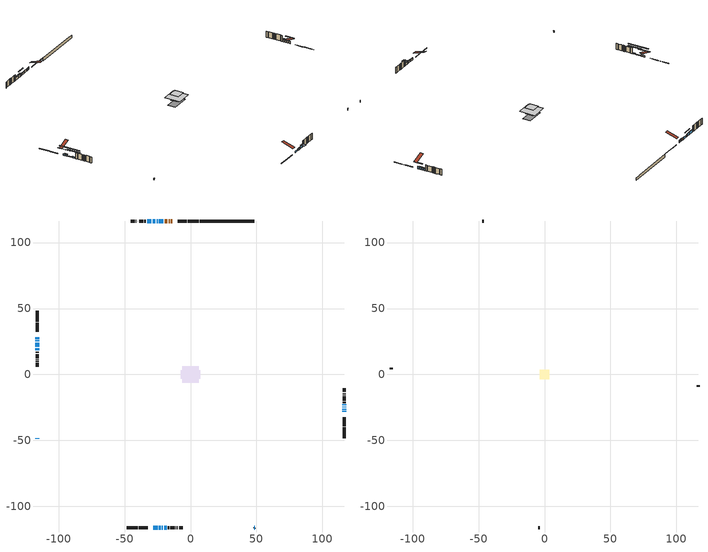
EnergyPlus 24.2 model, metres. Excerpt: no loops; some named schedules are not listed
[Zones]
conditioned space
 floor outside (Floor1 construction): -2.98,-2.98 -2.98,2.98 2.98,2.98 2.98,-2.98 z0.31
 floor outside (Floor2 construction): -0.67,-0.67 -0.67,0.67 0.67,0.67 0.67,-0.67 z0.31
 floor outside (Floor3 construction): -0.37,-0.37 -0.37,0.37 0.37,0.37 0.37,-0.37 z0.31
 floor adiabatic (AdiabaticFloorConstruction): -6.36,-6.36 -6.36,6.36 6.36,6.36 6.36,-6.36 z2.75
 floor foundation (Slab1 construction): -7.24,-3.04 -7.24,3.04 7.24,3.04 7.24,-3.04 z-2.13
 wall outside (RimJoist1 construction): 6.15,116.3 -2.02,116.3 / -48.17,-116.3 -40,-116.3 / -116.3,48.17 -116.3,40 / 116.3,-48.17 116.3,-40 z0.31:0.61
 wall outside (RimJoist2 construction): -2.95,116.3 -9.56,116.3 / -39.07,-116.3 -32.47,-116.3 / -116.3,39.07 -116.3,32.47 / 116.3,-39.07 116.3,-32.47 z0.31:0.61
 wall outside (AdiabaticWallConstruction 1): -13.85,116.3 -14.78,116.3 / -15.71,116.3 -16.63,116.3 / -17.56,116.3 -19.7,116.3 z0.31:2.34
 wall outside (AdiabaticWallConstruction): -116.3,28.17 -116.3,26.69 z0.31:1.58; 116.3,-28.17 116.3,-27.48 / 116.3,-26.55 116.3,-25.87 z0.31:2.22; -116.3,25.77 -116.3,25.08 z0.31:1.33; -20.63,116.3 -23.88,116.3 / -28.17,-116.3 -24.92,-116.3 z0.31:1.38; -23.99,-116.3 -22.62,-116.3 / 116.3,-24.94 116.3,-24.25 / 116.3,-23.33 116.3,-22.64 z0.31:1.61; -24.8,116.3 -25.64,116.3 / -29.56,116.3 -32.91,116.3 z0.31:2.19; -26.57,116.3 -28.63,116.3 z0.31:2.37; -116.3,24.15 -116.3,20.95 z0.31:0.69; -116.3,20.02 -116.3,18.34 z0.31:1.35; -21.69,-116.3 -20.95,-116.3 / 48.17,-116.3 48.5,-115.97 / -116.3,-48.17 -115.97,-48.5 z0.31:1.53; -20.02,-116.3 -18.09,-116.3 z0.31:2.34
 wall outside (Wall1 construction): -33.84,116.3 -34.87,116.3 / -17.16,-116.3 -16.13,-116.3 / -116.3,17.41 -116.3,16.39 / 116.3,-21.71 116.3,-20.68 z0.31:5.19
 wall outside (Wall2 construction): -35.8,116.3 -38.96,116.3 / -15.21,-116.3 -12.05,-116.3 / -116.3,15.46 -116.3,12.3 / 116.3,-19.75 116.3,-16.59 z0.31:5.19
 wall outside (Wall3 construction): -39.89,116.3 -40.09,116.3 / -11.12,-116.3 -10.92,-116.3 / -116.3,11.37 -116.3,11.17 / 116.3,-15.66 116.3,-15.46 z0.31:5.19
 wall outside (Wall4 construction): -41.02,116.3 -41.47,116.3 / -9.99,-116.3 -9.53,-116.3 / -116.3,10.24 -116.3,9.78 / 116.3,-14.53 116.3,-14.08 z0.31:5.19
 wall outside (Wall5 construction): -42.4,116.3 -45.25,116.3 / -8.6,-116.3 -5.75,-116.3 / -116.3,8.85 -116.3,6 / 116.3,-13.15 116.3,-10.3 z0.31:5.19
 wall foundation (FoundationWall1 construction): 7.08,116.3,-2.13 7.08,116.3,0.31 44.06,116.3,0.31 44.06,116.3,0.01 48.17,116.3,0.01 48.17,116.3,-2.13
 window (WindowConstruction): -116.3,28.17 -116.3,26.7 z0.31:1.58
 window (WindowConstruction 8): 116.3,-28.17 116.3,-27.48 z0.31:2.21
 window (WindowConstruction 9): 116.3,-26.55 116.3,-25.87 z0.31:2.21
 window (WindowConstruction 10): -116.3,25.77 -116.3,25.08 z0.31:1.32
 window (WindowConstruction 11): -20.63,116.3 -23.88,116.3 z0.31:1.38
 window (WindowConstruction 12): -28.17,-116.3 -24.92,-116.3 z0.31:1.38
 window (WindowConstruction 13): -23.99,-116.3 -22.62,-116.3 z0.31:1.61
 window (WindowConstruction 14): 116.3,-24.94 116.3,-24.25 z0.31:1.61
 window (WindowConstruction 15): 116.3,-23.32 116.3,-22.64 z0.31:1.61
 window (WindowConstruction 1): -24.81,116.3 -25.64,116.3 z0.31:2.19
 window (WindowConstruction 16): -26.57,116.3 -28.63,116.3 z0.31:2.37
 window (WindowConstruction 17): -116.3,24.15 -116.3,20.95 z0.31:0.69
 window (WindowConstruction 2): -116.3,20.02 -116.3,18.34 z0.31:1.35
 window (WindowConstruction 3): -21.69,-116.3 -20.95,-116.3 z0.31:1.53
 window (WindowConstruction 4): 48.17,-116.3 48.49,-115.97 z0.31:1.53
 window (WindowConstruction 5): -116.3,-48.17 -115.97,-48.49 z0.31:1.53
 window (WindowConstruction 6): -29.56,116.3 -32.91,116.3 z0.31:2.19
 window (WindowConstruction 7): -20.02,-116.3 -18.09,-116.3 z0.31:2.34
 door (Door): -13.85,116.3 -14.78,116.3 z0.31:2.34
 door (Door 1): -15.71,116.3 -16.63,116.3 z0.31:2.34
 door (Door 2): -17.56,116.3 -19.7,116.3 z0.31:2.34
 ceiling adiabatic (AdiabaticFloorConstruction): 6.36,-6.36 6.36,6.36 -6.36,6.36 -6.36,-6.36 z2.75
attic - vented
 floor to conditioned space (Floor4 construction Reversed): -3.56,-3.56 -3.56,3.56 3.56,3.56 3.56,-3.56 z5.19
 floor to conditioned space (Floor5 construction Reversed): -3.18,-3.18 -3.18,3.18 3.18,3.18 3.18,-3.18 z5.19
 wall outside (Wall6 construction): -46.18,116.3 -47.24,116.3 / -4.82,-116.3 -3.76,-116.3 / -116.3,5.07 -116.3,4.01 / 116.3,-9.37 116.3,-8.31 z0.31:5.19
 roof outside (Roof1 construction): -12.93,116.3,5.19 -12.93,107.04,8.27 -10.48,107.04,8.27 -10.48,116.3,5.19; -29.1,-116.3,5.19 -29.1,-107.04,8.27 -31.54,-107.04,8.27 -31.54,-116.3,5.19; -116.3,29.1,5.19 -107.04,29.1,8.27 -107.04,31.54,8.27 -116.3,31.54,5.19; 116.3,-29.1,5.19 107.04,-29.1,8.27 107.04,-31.54,8.27 116.3,-31.54,5.19
shading: -116.3,22.74 -116.3,32.13 -116.91,32.13 -116.91,22.74 z5.54; 116.3,-24.28 116.3,-31.37 116.91,-31.37 116.91,-24.28 z5.42; 116.3,-25.41 116.3,-27.01 116.91,-27.01 116.91,-25.41 z2.68; -116.3,24.17 -116.3,26.68 -116.91,26.68 -116.91,24.17 z2.24; -24.17,116.3 -20.33,116.3 -20.33,116.91 -24.17,116.91 z1.68; -24.62,-116.3 -28.47,-116.3 -28.47,-116.91 -24.62,-116.91 z1.68; -22.32,-116.3 -24.29,-116.3 -24.29,-116.91 -22.32,-116.91 z1.9; 116.3,-23.34 116.3,-25.85 116.91,-25.85 116.91,-23.34 z2.52; 116.3,-21.73 116.3,-24.24 116.91,-24.24 116.91,-21.73 z2.52; -28.54,116.3 -21.91,116.3 -21.91,116.76 -28.54,116.76 z5.09; -28.93,116.3 -26.27,116.3 -26.27,116.91 -28.93,116.91 z2.67; -116.3,13.94 -116.3,31.16 -116.91,31.16 -116.91,13.94 z7.7; -116.3,13.77 -116.3,24.59 -116.91,24.59 -116.91,13.77 z5.92; -20.8,-116.3 -21.84,-116.3 -21.84,-116.45 -20.8,-116.45 z1.68; 48.6,-115.87 48.07,-116.4 48.17,-116.51 48.71,-115.97 z1.68; -115.87,-48.6 -116.4,-48.07 -116.51,-48.17 -115.97,-48.71 z1.68; -33.37,116.3 -29.1,116.3 -29.1,116.91 -33.37,116.91 z2.65; -17.48,-116.3 -20.63,-116.3 -20.63,-119.35 -17.48,-119.35 z2.95
[Building]
Building 1: Terrain=Suburbs
[Site:Location]
Edmonton Intl AP_AB: Latitude {deg}=53.31; Longitude {deg}=-113.58; Time Zone {hr}=-7; Elevation {m}=723; Keep Site Location Information=Yes
[Site:GroundTemperature:Shallow]
-1.56185, -3.61833, -3.78302, -2.80711, 1.11059, 5.01004, 8.39065, 10.5322, 10.7141, 8.97234, 5.67794, 1.89811
[Site:WaterMainsTemperature]
Calculation Method=Schedule; Temperature Schedule=mains temperature schedule
[Material] Roughness=Rough; Thermal Absorptance=0.9
Name | Thickness {m} | Conductivity {W/m-K} | Density {kg/m3} | Specific Heat {J/kg-K} | Solar Absorptance | Visible Absorptance
asphalt or fiberglass shingles | 0.00635 | 0.162714 | 1121.4 | 1465.45 | 0.95 | 0.95
ceiling loosefill ins | 0.169333 | 0.0480833 | 16.02 | 1046.75 | 0.7 | 0.7
ceiling loosefill ins 1 | 0.254 | 0.0480833 | 16.02 | 1046.75 | 0.7 | 0.7
ceiling stud and cavity | 0.1397 | 0.0777054 | 65.682 | 1177.47 | 0.7 | 0.7
ceiling stud and cavity 1 | 0.1397 | 0.103709 | 65.682 | 1177.47 | 0.7 | 0.7
concrete 4.0 in. | 0.1016 | 1.803125 | 2242.8 | 837.4 | 0.7 | 0.7
concrete 8.0 in. | 0.2032 | 1.803125 | 2242.8 | 837.4 | 0.7 | 0.7
door material | 0.04445 | 0.20624 | 512.64 | 1214.23 | 0.7 | 0.7
door material 1 | 0.04445 | 0.188738 | 512.64 | 1214.23 | 0.7 | 0.7
door material 2 | 0.04445 | 0.053851 | 512.64 | 1214.23 | 0.7 | 0.7
exterior vertical ins | 0.0460229 | 0.029427 | 32.04 | 1214.23 | 0.7 | 0.7
floor covering | 0.0127 | 0.0433444 | 54.468 | 1339.84 | 0.6 | 0.6
floor rigid ins | 0.155448 | 0.029427 | 32.04 | 1214.23 | 0.7 | 0.7
floor rigid ins 1; wall rigid ins 1 | 0.512978 | 0.029427 | 32.04 | 1214.23 | 0.7 | 0.7
floor stud and cavity | 0.1397 | 0.284163 | 92.3553 | 1139.71 | 0.7 | 0.7
floor stud and cavity 1 | 0.1397 | 0.229833 | 92.3553 | 1139.71 | 0.7 | 0.7
floor stud and cavity 2 | 0.1397 | 0.231848 | 92.3553 | 1139.71 | 0.7 | 0.7
floor stud and cavity 3 | 0.1397 | 1.75129 | 37.0049 | 1207.88 | 0.7 | 0.7
furniture material conditioned space 1 | 0.1524 | 0.115458 | 640.8 | 1214.23 | 0.6 | 0.6
gypsum board | 0.0127 | 0.160291 | 801 | 837.4 | 0.6 | 0.6
gypsum board 1 | 0.0127 | 0.160291 | 801 | 837.4 | 0.7 | 0.7
osb sheathing 0.5 in. | 0.0127 | 0.115458 | 512.64 | 1214.23 | 0.7 | 0.7
osb sheathing 0.75 in. | 0.01905 | 0.115458 | 512.64 | 1214.23 | 0.7 | 0.7
osb sheathing 2.0 in. | 0.0508 | 0.115458 | 512.64 | 1214.23 | 0.7 | 0.7
rim joist stud and cavity | 0.0508 | 24.0425 | 6.31874 | 1174.65 | 0.6 | 0.6
rim joist stud and cavity 1 | 0.0508 | 0.035724 | 125.044 | 1163.47 | 0.6 | 0.6
wall rigid ins | 0.051816 | 0.029427 | 32.04 | 1214.23 | 0.7 | 0.7
wall stud and cavity | 0.1397 | 0.286428 | 139.0536 | 1170.24 | 0.7 | 0.7
wall stud and cavity 1 | 0.1397 | 0.251076 | 139.0536 | 1170.24 | 0.7 | 0.7
wall stud and cavity 2 | 0.1397 | 0.230639 | 139.0536 | 1170.24 | 0.7 | 0.7
wall stud and cavity 3 | 0.1397 | 0.205012 | 139.0536 | 1170.24 | 0.7 | 0.7
wall stud and cavity 4 | 0.1397 | 0.267139 | 139.0536 | 1170.24 | 0.7 | 0.7
wall stud and cavity 5 | 0.0889 | 6.1454 | 50.32683 | 1063.81 | 0.6 | 0.6
wall stud and cavity 6 | 0.0889 | 0.380278 | 52.3479 | 1209.89 | 0.7 | 0.7
wall stud and cavity 7 | 0.0889 | 0.391764 | 83.0341 | 1211.67 | 0.7 | 0.7
wood siding | 0.0254 | 0.102417 | 544.68 | 1172.36 | 0.84 | 0.84
wood siding 1 | 0.00254 | 0.102417 | 544.68 | 1172.36 | 0.84 | 0.84
wood siding 2; wood siding 3; wood siding 4 | 0.0254 | 0.102417 | 544.68 | 1172.36 | 0.7 | 0.7
[WindowMaterial:SimpleGlazingSystem]
Name | U-Factor {W/m2-K} | Solar Heat Gain Coefficient
WindowMaterial | 1.96629 | 0.58
WindowMaterial 1 | 1.89759 | 0.62
WindowMaterial 10 | 1.97765 | 0.57
WindowMaterial 11 | 2.063953 | 0.51
WindowMaterial 12 | 1.93393 | 0.59
WindowMaterial 13 | 1.8391 | 0.66
WindowMaterial 14 | 2.26382 | 0.37
WindowMaterial 2 | 1.978783 | 0.57
WindowMaterial 3 | 1.92938 | 0.59
WindowMaterial 4 | 2.16161 | 0.45
WindowMaterial 5 | 1.8516 | 0.65
WindowMaterial 6 | 2.3893 | 0.56
WindowMaterial 7 | 1.91746 | 0.6
WindowMaterial 8 | 2.086665 | 0.5
WindowMaterial 9 | 1.88339 | 0.63
[Construction]
AdiabaticFloorConstruction: floor stud and cavity 3, floor rigid ins 1, osb sheathing 0.75 in., floor covering
AdiabaticWallConstruction: wood siding 3, wall rigid ins 1, wall stud and cavity 6, gypsum board
AdiabaticWallConstruction 1: wood siding 4, wall rigid ins 1, wall stud and cavity 6, gypsum board
Door: door material
Door 1: door material 1
Door 2: door material 2
Floor1 construction: floor stud and cavity, floor rigid ins, osb sheathing 0.75 in., floor covering
Floor2 construction: floor stud and cavity 1, floor rigid ins, osb sheathing 0.75 in., floor covering
Floor3 construction: floor stud and cavity 2, floor rigid ins, osb sheathing 0.75 in., floor covering
Floor4 construction Reversed: gypsum board, ceiling stud and cavity, ceiling loosefill ins
Floor5 construction Reversed: gypsum board, ceiling stud and cavity 1, ceiling loosefill ins 1
FoundationWall1 construction: concrete 8.0 in., gypsum board 1
furniture construction conditioned space 1: furniture material conditioned space 1
PartitionWallConstruction: gypsum board, wall stud and cavity 7, gypsum board
RimJoist1 construction: wood siding 2, rim joist stud and cavity
RimJoist2 construction: wood siding 2, osb sheathing 2.0 in., rim joist stud and cavity 1
Roof1 construction: asphalt or fiberglass shingles
Slab1 construction: concrete 4.0 in.
Wall1 construction: wood siding, wall rigid ins, osb sheathing 0.5 in., wall stud and cavity, gypsum board
Wall2 construction: wood siding, wall rigid ins, osb sheathing 0.5 in., wall stud and cavity 1, gypsum board
Wall3 construction: wood siding, wall rigid ins, osb sheathing 0.5 in., wall stud and cavity 2, gypsum board
Wall4 construction: wood siding, wall rigid ins, osb sheathing 0.5 in., wall stud and cavity 3, gypsum board
Wall5 construction: wood siding, wall rigid ins, osb sheathing 0.5 in., wall stud and cavity 4, gypsum board
Wall6 construction: wood siding 1, wall stud and cavity 5
WindowConstruction: WindowMaterial
WindowConstruction 1: WindowMaterial 1
WindowConstruction 10: WindowMaterial 8
WindowConstruction 11: WindowMaterial 9
WindowConstruction 12: WindowMaterial 10
WindowConstruction 13; WindowConstruction 15: WindowMaterial 11
WindowConstruction 14: WindowMaterial 12
WindowConstruction 16: WindowMaterial 13
WindowConstruction 17: WindowMaterial 14
WindowConstruction 2: WindowMaterial 2
WindowConstruction 3: WindowMaterial 3
WindowConstruction 4; WindowConstruction 5: WindowMaterial 4
WindowConstruction 6: WindowMaterial 5
WindowConstruction 7: WindowMaterial 6
WindowConstruction 8; WindowConstruction 9: WindowMaterial 7
[Zone] Multiplier=1; Part of Total Floor Area=Yes
Name | Volume {m3}
attic - vented | 45.8275
conditioned space | 670
[Space]
Name | Zone | Volume {m3}
attic - vented 1 | attic - vented | 45.8275
conditioned space 1 | conditioned space | 670
[ZoneInfiltration:EffectiveLeakageArea]
infil attic - vented 1: Zone or Space=attic - vented 1; Schedule=Always On Discrete; Effective Air Leakage Area {cm2}=3168.7; Stack Coefficient=0.000553794; Wind Coefficient=1.58999e-05
[ZoneMixing]
whole house fan mix: Zone or Space=attic - vented; Schedule=Always On Continuous; Design Flow Rate Calculation Method=Flow/Zone; Design Flow Rate {m3/s}=0; Source Zone or Space=conditioned space
[SurfaceProperty:ExposedFoundationPerimeter]
Slab1: Exposed Perimeter Calculation Method=TotalExposedPerimeter; Total Exposed Perimeter {m}=41.093
[InternalMass] Zone or ZoneList=conditioned space; Space or SpaceList=conditioned space 1
Name | Construction | Surface Area {m2}
furniture mass conditioned space 1 | furniture construction conditioned space 1 | 115.02
partition wall mass | PartitionWallConstruction | 287.55
[Lights]
interior lighting: Zone or ZoneList or Space or SpaceList=conditioned space 1; Schedule=interior lighting schedule; Design Level Calculation Method=LightingLevel; Lighting Level {W}=343.2; Return Air Fraction=0; Fraction Radiant=0.6; Fraction Visible=0.2; Fraction Replaceable=1
[People]
occupants: Zone or ZoneList or Space or SpaceList=conditioned space 1; Number of People Schedule=occupants schedule; Number of People Calculation Method=People; Number of People=3; Fraction Radiant=0.314171; Sensible Heat Fraction=0.56303; Activity Level Schedule=occupants activity schedule; Carbon Dioxide Generation Rate {m3/s-W}=0; Enable ASHRAE 55 Comfort Warnings=No; Mean Radiant Temperature Calculation Type=EnclosureAveraged
[ElectricEquipment] Zone or ZoneList or Space or SpaceList=conditioned space 1; Design Level Calculation Method=EquipmentLevel
Name | Schedule | Design Level {W} | Fraction Latent | Fraction Radiant | Fraction Lost
clothes dryer | clothes dryer schedule | 140.772 | 0.015 | 0.081 | 0.85
clothes washer | clothes washer schedule | 32.1985 | 0.03 | 0.162 | 0.7
cooking range | cooking range schedule | 215.147 | 0.08 | 0.432 | 0.2
dishwasher | dishwasher schedule | 66.8632 | 0.3 | 0.18 | 0.4
fridge | fridge schedule | 72.9452 | 0 | 0.6 | 0
mech vent bath fan 0 | mech vent bath fan 0 schedule | 57.5 | 0 | 0 | 1
mech vent bath fan 1 | mech vent bath fan 1 schedule | 57.5 | 0 | 0 | 1
mech vent house fan | mech vent house fan schedule | 24.5 | 0 | 0 | 1
mech vent house fan cfis | mech vent house fan cfis schedule | 0 | 0 | 0 | 0
misc plug loads | misc plug loads schedule | 494.7 | 0.045 | 0.513 | 0.1
whole house fan | Always On Discrete | 0 | 0 | 0 | 1
[OtherEquipment] Zone or ZoneList or Space or SpaceList=conditioned space 1; Design Level Calculation Method=EquipmentLevel
Name | Fuel Type | Schedule | Design Level {W} | Fraction Latent | Fraction Radiant | Fraction Lost
clothes dryer 1 | Electricity | clothes dryer schedule | 0 | 0.015 | 0.081 | 0.85
cooking range 1 | Electricity | cooking range schedule | 0 | 0.08 | 0.432 | 0.2
general water use latent | None | general water use schedule | 62.594 | 1 | 0 | 0
general water use sensible | None | general water use schedule | -61.6891 | 0 | 0.6 | 0
mech vent house fan latent load | None | Always On Discrete | 0 | 1 | 0 | 0
mech vent house fan sensible load | None | Always On Discrete | 0 | 0 | 0 | 0
water heater energy adjustment1 | NaturalGas | Always On Discrete | 0.01 | 0 | 0 | 1
[ZoneInfiltration:DesignFlowRate] Zone or ZoneList or Space or SpaceList=conditioned space 1; Schedule=Always On Discrete; Design Flow Rate Calculation Method=Flow/Zone; Design Flow Rate {m3/s}=0
infil flow; natural vent flow; whole house fan flow
[Foundation:Kiva]
Foundation Kiva 1: Initial Indoor Air Temperature {C}=18; Wall Height Above Grade {m}=0.309982; Wall Depth Below Slab {m}=0.2032; Custom Block Material Name 1=exterior vertical ins; Custom Block Depth 1 {m}=2.43998; Custom Block X Position 1 {m}=0.2159; Custom Block Z Position 1 {m}=0
[Foundation:Kiva:Settings]
Soil Conductivity {W/m-K}=0.849921; Soil Density {kg/m3}=1842.3; Soil Specific Heat {J/kg-K}=418.7; Ground Solar Absorptivity=0.9; Ground Thermal Absorptivity=0.9; Ground Surface Roughness {m}=0.03; Far-Field Width {m}=40; Deep-Ground Boundary Condition=ZeroFlux; Deep-Ground Depth {m}=40; Minimum Cell Dimension {m}=0.2; Maximum Cell Growth Coefficient=3; Simulation Timestep=Timestep
[Exterior:Lights]
exterior lighting: Schedule=exterior lighting schedule; Design Level {W}=75.6
[Schedule:Constant]
Name | Hourly Value
Always On Continuous; mech vent house fan schedule; mech vent house fan cfis schedule; Always On Discrete | 1
occupants activity schedule | 117.228
fridge schedule | 0
[Schedule:Week:Daily]
interior lighting schedule Week Rule - Jan1-Jan27: interior lighting schedule day, interior lighting schedule day, interior lighting schedule day, interior lighting schedule day, interior lighting schedule day, interior lighting schedule day, interior lighting schedule day, interior lighting schedule default day, interior lighting schedule default day, interior lighting schedule default day, interior lighting schedule default day, interior lighting schedule default day
interior lighting schedule Week Rule - Jan28-Feb3: interior lighting schedule day, interior lighting schedule day, interior lighting schedule day, interior lighting schedule day, interior lighting schedule day 1, interior lighting schedule day 1, interior lighting schedule day 1, interior lighting schedule default day, interior lighting schedule default day, interior lighting schedule default day, interior lighting schedule default day, interior lighting schedule default day
interior lighting schedule Week Rule - Feb4-Feb24: interior lighting schedule day 1, interior lighting schedule day 1, interior lighting schedule day 1, interior lighting schedule day 1, interior lighting schedule day 1, interior lighting schedule day 1, interior lighting schedule day 1, interior lighting schedule default day, interior lighting schedule default day, interior lighting schedule default day, interior lighting schedule default day, interior lighting schedule default day
interior lighting schedule Week Rule - Feb25-Mar3: interior lighting schedule day 1, interior lighting schedule day 1, interior lighting schedule day 1, interior lighting schedule day 1, interior lighting schedule day 2, interior lighting schedule day 2, interior lighting schedule day 2, interior lighting schedule default day, interior lighting schedule default day, interior lighting schedule default day, interior lighting schedule default day, interior lighting schedule default day
interior lighting schedule Week Rule - Mar4-Mar31: interior lighting schedule day 2, interior lighting schedule day 2, interior lighting schedule day 2, interior lighting schedule day 2, interior lighting schedule day 2, interior lighting schedule day 2, interior lighting schedule day 2, interior lighting schedule default day, interior lighting schedule default day, interior lighting schedule default day, interior lighting schedule default day, interior lighting schedule default day
interior lighting schedule Week Rule - Apr1-Apr28: interior lighting schedule day 3, interior lighting schedule day 3, interior lighting schedule day 3, interior lighting schedule day 3, interior lighting schedule day 3, interior lighting schedule day 3, interior lighting schedule day 3, interior lighting schedule default day, interior lighting schedule default day, interior lighting schedule default day, interior lighting schedule default day, interior lighting schedule default day
interior lighting schedule Week Rule - Apr29-May5: interior lighting schedule day 3, interior lighting schedule day 3, interior lighting schedule day 4, interior lighting schedule day 4, interior lighting schedule day 4, interior lighting schedule day 4, interior lighting schedule day 4, interior lighting schedule default day, interior lighting schedule default day, interior lighting schedule default day, interior lighting schedule default day, interior lighting schedule default day
interior lighting schedule Week Rule - May6-May26: interior lighting schedule day 4, interior lighting schedule day 4, interior lighting schedule day 4, interior lighting schedule day 4, interior lighting schedule day 4, interior lighting schedule day 4, interior lighting schedule day 4, interior lighting schedule default day, interior lighting schedule default day, interior lighting schedule default day, interior lighting schedule default day, interior lighting schedule default day
interior lighting schedule Week Rule - May27-Jun2: interior lighting schedule day 4, interior lighting schedule day 4, interior lighting schedule day 4, interior lighting schedule day 4, interior lighting schedule day 4, interior lighting schedule day 5, interior lighting schedule day 5, interior lighting schedule default day, interior lighting schedule default day, interior lighting schedule default day, interior lighting schedule default day, interior lighting schedule default day
interior lighting schedule Week Rule - Jun3-Jun30: interior lighting schedule day 5, interior lighting schedule day 5, interior lighting schedule day 5, interior lighting schedule day 5, interior lighting schedule day 5, interior lighting schedule day 5, interior lighting schedule day 5, interior lighting schedule default day, interior lighting schedule default day, interior lighting schedule default day, interior lighting schedule default day, interior lighting schedule default day
interior lighting schedule Week Rule - Jul1-Jul28: interior lighting schedule day 6, interior lighting schedule day 6, interior lighting schedule day 6, interior lighting schedule day 6, interior lighting schedule day 6, interior lighting schedule day 6, interior lighting schedule day 6, interior lighting schedule default day, interior lighting schedule default day, interior lighting schedule default day, interior lighting schedule default day, interior lighting schedule default day
interior lighting schedule Week Rule - Jul29-Aug4: interior lighting schedule day 6, interior lighting schedule day 6, interior lighting schedule day 6, interior lighting schedule day 7, interior lighting schedule day 7, interior lighting schedule day 7, interior lighting schedule day 7, interior lighting schedule default day, interior lighting schedule default day, interior lighting schedule default day, interior lighting schedule default day, interior lighting schedule default day
interior lighting schedule Week Rule - Aug5-Aug25: interior lighting schedule day 7, interior lighting schedule day 7, interior lighting schedule day 7, interior lighting schedule day 7, interior lighting schedule day 7, interior lighting schedule day 7, interior lighting schedule day 7, interior lighting schedule default day, interior lighting schedule default day, interior lighting schedule default day, interior lighting schedule default day, interior lighting schedule default day
interior lighting schedule Week Rule - Aug26-Sep1: interior lighting schedule day 7, interior lighting schedule day 7, interior lighting schedule day 7, interior lighting schedule day 7, interior lighting schedule day 7, interior lighting schedule day 7, interior lighting schedule day 8, interior lighting schedule default day, interior lighting schedule default day, interior lighting schedule default day, interior lighting schedule default day, interior lighting schedule default day
interior lighting schedule Week Rule - Sep2-Sep29: interior lighting schedule day 8, interior lighting schedule day 8, interior lighting schedule day 8, interior lighting schedule day 8, interior lighting schedule day 8, interior lighting schedule day 8, interior lighting schedule day 8, interior lighting schedule default day, interior lighting schedule default day, interior lighting schedule default day, interior lighting schedule default day, interior lighting schedule default day
interior lighting schedule Week Rule - Sep30-Oct6: interior lighting schedule day 8, interior lighting schedule day 9, interior lighting schedule day 9, interior lighting schedule day 9, interior lighting schedule day 9, interior lighting schedule day 9, interior lighting schedule day 9, interior lighting schedule default day, interior lighting schedule default day, interior lighting schedule default day, interior lighting schedule default day, interior lighting schedule default day
interior lighting schedule Week Rule - Oct7-Oct27: interior lighting schedule day 9, interior lighting schedule day 9, interior lighting schedule day 9, interior lighting schedule day 9, interior lighting schedule day 9, interior lighting schedule day 9, interior lighting schedule day 9, interior lighting schedule default day, interior lighting schedule default day, interior lighting schedule default day, interior lighting schedule default day, interior lighting schedule default day
interior lighting schedule Week Rule - Oct28-Nov3: interior lighting schedule day 9, interior lighting schedule day 9, interior lighting schedule day 9, interior lighting schedule day 9, interior lighting schedule day 10, interior lighting schedule day 10, interior lighting schedule day 10, interior lighting schedule default day, interior lighting schedule default day, interior lighting schedule default day, interior lighting schedule default day, interior lighting schedule default day
interior lighting schedule Week Rule - Nov4-Nov24: interior lighting schedule day 10, interior lighting schedule day 10, interior lighting schedule day 10, interior lighting schedule day 10, interior lighting schedule day 10, interior lighting schedule day 10, interior lighting schedule day 10, interior lighting schedule default day, interior lighting schedule default day, interior lighting schedule default day, interior lighting schedule default day, interior lighting schedule default day
interior lighting schedule Week Rule - Nov25-Dec1: interior lighting schedule day 10, interior lighting schedule day 10, interior lighting schedule day 10, interior lighting schedule day 10, interior lighting schedule day 10, interior lighting schedule day 10, interior lighting schedule day 11, interior lighting schedule default day, interior lighting schedule default day, interior lighting schedule default day, interior lighting schedule default day, interior lighting schedule default day
interior lighting schedule Week Rule - Dec2-Dec31: interior lighting schedule day 11, interior lighting schedule day 11, interior lighting schedule day 11, interior lighting schedule day 11, interior lighting schedule day 11, interior lighting schedule day 11, interior lighting schedule day 11, interior lighting schedule default day, interior lighting schedule default day, interior lighting schedule default day, interior lighting schedule default day, interior lighting schedule default day
occupants schedule Week Rule - Jan1-Dec31: occupants schedule day, occupants schedule day, occupants schedule day, occupants schedule day, occupants schedule day, occupants schedule day, occupants schedule day, occupants schedule default day, occupants schedule default day, occupants schedule default day, occupants schedule default day, occupants schedule default day
clothes dryer schedule Week Rule - Jan1-Dec31: clothes dryer schedule day, clothes dryer schedule day, clothes dryer schedule day, clothes dryer schedule day, clothes dryer schedule day, clothes dryer schedule day, clothes dryer schedule day, clothes dryer schedule default day, clothes dryer schedule default day, clothes dryer schedule default day, clothes dryer schedule default day, clothes dryer schedule default day
clothes washer schedule Week Rule - Jan1-Dec31: clothes washer schedule day, clothes washer schedule day, clothes washer schedule day, clothes washer schedule day, clothes washer schedule day, clothes washer schedule day, clothes washer schedule day, clothes washer schedule default day, clothes washer schedule default day, clothes washer schedule default day, clothes washer schedule default day, clothes washer schedule default day
cooking range schedule Week Rule - Jan1-Dec31: cooking range schedule day, cooking range schedule day, cooking range schedule day, cooking range schedule day, cooking range schedule day, cooking range schedule day, cooking range schedule day, cooking range schedule default day, cooking range schedule default day, cooking range schedule default day, cooking range schedule default day, cooking range schedule default day
dishwasher schedule Week Rule - Jan1-Dec31: dishwasher schedule day, dishwasher schedule day, dishwasher schedule day, dishwasher schedule day, dishwasher schedule day, dishwasher schedule day, dishwasher schedule day, dishwasher schedule default day, dishwasher schedule default day, dishwasher schedule default day, dishwasher schedule default day, dishwasher schedule default day
mech vent bath fan 0 schedule Week Rule - Jan1-Dec31: mech vent bath fan 0 schedule day, mech vent bath fan 0 schedule day, mech vent bath fan 0 schedule day, mech vent bath fan 0 schedule day, mech vent bath fan 0 schedule day, mech vent bath fan 0 schedule day, mech vent bath fan 0 schedule day, mech vent bath fan 0 schedule default day, mech vent bath fan 0 schedule default day, mech vent bath fan 0 schedule default day, mech vent bath fan 0 schedule default day, mech vent bath fan 0 schedule default day
mech vent bath fan 1 schedule Week Rule - Jan1-Dec31: mech vent bath fan 1 schedule day, mech vent bath fan 1 schedule day, mech vent bath fan 1 schedule day, mech vent bath fan 1 schedule day, mech vent bath fan 1 schedule day, mech vent bath fan 1 schedule day, mech vent bath fan 1 schedule day, mech vent bath fan 1 schedule default day, mech vent bath fan 1 schedule default day, mech vent bath fan 1 schedule default day, mech vent bath fan 1 schedule default day, mech vent bath fan 1 schedule default day
misc plug loads schedule Week Rule - Jan1-Dec31: misc plug loads schedule day, misc plug loads schedule day, misc plug loads schedule day, misc plug loads schedule day, misc plug loads schedule day, misc plug loads schedule day, misc plug loads schedule day, misc plug loads schedule default day, misc plug loads schedule default day, misc plug loads schedule default day, misc plug loads schedule default day, misc plug loads schedule default day
general water use schedule Week Rule - Jan1-Dec31: general water use schedule day, general water use schedule day, general water use schedule day, general water use schedule day, general water use schedule day, general water use schedule day, general water use schedule day, general water use schedule default day, general water use schedule default day, general water use schedule default day, general water use schedule default day, general water use schedule default day
exterior lighting schedule Week Rule - Jan1-Jan27: exterior lighting schedule day, exterior lighting schedule day, exterior lighting schedule day, exterior lighting schedule day, exterior lighting schedule day, exterior lighting schedule day, exterior lighting schedule day, exterior lighting schedule default day, exterior lighting schedule default day, exterior lighting schedule default day, exterior lighting schedule default day, exterior lighting schedule default day
exterior lighting schedule Week Rule - Jan28-Feb3: exterior lighting schedule day, exterior lighting schedule day, exterior lighting schedule day, exterior lighting schedule day, exterior lighting schedule day 1, exterior lighting schedule day 1, exterior lighting schedule day 1, exterior lighting schedule default day, exterior lighting schedule default day, exterior lighting schedule default day, exterior lighting schedule default day, exterior lighting schedule default day
exterior lighting schedule Week Rule - Feb4-Feb24: exterior lighting schedule day 1, exterior lighting schedule day 1, exterior lighting schedule day 1, exterior lighting schedule day 1, exterior lighting schedule day 1, exterior lighting schedule day 1, exterior lighting schedule day 1, exterior lighting schedule default day, exterior lighting schedule default day, exterior lighting schedule default day, exterior lighting schedule default day, exterior lighting schedule default day
exterior lighting schedule Week Rule - Feb25-Mar3: exterior lighting schedule day 1, exterior lighting schedule day 1, exterior lighting schedule day 1, exterior lighting schedule day 1, exterior lighting schedule day 2, exterior lighting schedule day 2, exterior lighting schedule day 2, exterior lighting schedule default day, exterior lighting schedule default day, exterior lighting schedule default day, exterior lighting schedule default day, exterior lighting schedule default day
[Schedule:Year]
interior lighting schedule: interior lighting schedule Week Rule - Jan1-Jan27, 1, 1, 1, 27, interior lighting schedule Week Rule - Jan28-Feb3, 1, 28, 2, 3, interior lighting schedule Week Rule - Feb4-Feb24, 2, 4, 2, 24, interior lighting schedule Week Rule - Feb25-Mar3, 2, 25, 3, 3, interior lighting schedule Week Rule - Mar4-Mar31, 3, 4, 3, 31, interior lighting schedule Week Rule - Apr1-Apr28, 4, 1, 4, 28, interior lighting schedule Week Rule - Apr29-May5, 4, 29, 5, 5, interior lighting schedule Week Rule - May6-May26, 5, 6, 5, 26, interior lighting schedule Week Rule - May27-Jun2, 5, 27, 6, 2, interior lighting schedule Week Rule - Jun3-Jun30, 6, 3, 6, 30, interior lighting schedule Week Rule - Jul1-Jul28, 7, 1, 7, 28, interior lighting schedule Week Rule - Jul29-Aug4, 7, 29, 8, 4, interior lighting schedule Week Rule - Aug5-Aug25, 8, 5, 8, 25, interior lighting schedule Week Rule - Aug26-Sep1, 8, 26, 9, 1, interior lighting schedule Week Rule - Sep2-Sep29, 9, 2, 9, 29, interior lighting schedule Week Rule - Sep30-Oct6, 9, 30, 10, 6, interior lighting schedule Week Rule - Oct7-Oct27, 10, 7, 10, 27, interior lighting schedule Week Rule - Oct28-Nov3, 10, 28, 11, 3, interior lighting schedule Week Rule - Nov4-Nov24, 11, 4, 11, 24, interior lighting schedule Week Rule - Nov25-Dec1, 11, 25, 12, 1, interior lighting schedule Week Rule - Dec2-Dec31, 12, 2, 12, 31
occupants schedule: occupants schedule Week Rule - Jan1-Dec31, 1, 1, 12, 31
clothes dryer schedule: clothes dryer schedule Week Rule - Jan1-Dec31, 1, 1, 12, 31
clothes washer schedule: clothes washer schedule Week Rule - Jan1-Dec31, 1, 1, 12, 31
cooking range schedule: cooking range schedule Week Rule - Jan1-Dec31, 1, 1, 12, 31
dishwasher schedule: dishwasher schedule Week Rule - Jan1-Dec31, 1, 1, 12, 31
mech vent bath fan 0 schedule: mech vent bath fan 0 schedule Week Rule - Jan1-Dec31, 1, 1, 12, 31
mech vent bath fan 1 schedule: mech vent bath fan 1 schedule Week Rule - Jan1-Dec31, 1, 1, 12, 31
misc plug loads schedule: misc plug loads schedule Week Rule - Jan1-Dec31, 1, 1, 12, 31
general water use schedule: general water use schedule Week Rule - Jan1-Dec31, 1, 1, 12, 31
exterior lighting schedule: exterior lighting schedule Week Rule - Jan1-Jan27, 1, 1, 1, 27, exterior lighting schedule Week Rule - Jan28-Feb3, 1, 28, 2, 3, exterior lighting schedule Week Rule - Feb4-Feb24, 2, 4, 2, 24, exterior lighting schedule Week Rule - Feb25-Mar3, 2, 25, 3, 3, exterior lighting schedule Week Rule - Mar4-Mar31, 3, 4, 3, 31, exterior lighting schedule Week Rule - Apr1-Apr28, 4, 1, 4, 28, exterior lighting schedule Week Rule - Apr29-May5, 4, 29, 5, 5, exterior lighting schedule Week Rule - May6-May26, 5, 6, 5, 26, exterior lighting schedule Week Rule - May27-Jun2, 5, 27, 6, 2, exterior lighting schedule Week Rule - Jun3-Jun30, 6, 3, 6, 30, exterior lighting schedule Week Rule - Jul1-Jul28, 7, 1, 7, 28, exterior lighting schedule Week Rule - Jul29-Aug4, 7, 29, 8, 4, exterior lighting schedule Week Rule - Aug5-Aug25, 8, 5, 8, 25, exterior lighting schedule Week Rule - Aug26-Sep1, 8, 26, 9, 1, exterior lighting schedule Week Rule - Sep2-Sep29, 9, 2, 9, 29, exterior lighting schedule Week Rule - Sep30-Oct6, 9, 30, 10, 6, exterior lighting schedule Week Rule - Oct7-Oct27, 10, 7, 10, 27, exterior lighting schedule Week Rule - Oct28-Nov3, 10, 28, 11, 3, exterior lighting schedule Week Rule - Nov4-Nov24, 11, 4, 11, 24, exterior lighting schedule Week Rule - Nov25-Dec1, 11, 25, 12, 1, exterior lighting schedule Week Rule - Dec2-Dec31, 12, 2, 12, 31
[Schedule:Compact]
mains temperature schedule: Through: 01/01, For: AllDays, Until: 24:00, 3.97167, Through: 01/02, For: AllDays, Until: 24:00, 3.90778, Through: 01/03, For: AllDays, Until: 24:00, 3.84556, Through: 01/04, For: AllDays, Until: 24:00, 3.78389, Through: 01/05, For: AllDays, Until: 24:00, 3.72278, Through: 01/06, For: AllDays, Until: 24:00, 3.66278, Through: 01/07, For: AllDays, Until: 24:00, 3.60389, Through: 01/08, For: AllDays, Until: 24:00, 3.54556, Through: 01/09, For: AllDays, Until: 24:00, 3.48833, Through: 01/10, For: AllDays, Until: 24:00, 3.43167, Through: 01/11, For: AllDays, Until: 24:00, 3.37611, Through: 01/12, For: AllDays, Until: 24:00, 3.32167, Through: 01/13, For: AllDays, Until: 24:00, 3.26833, Through: 01/14, For: AllDays, Until: 24:00, 3.21556, Through: 01/15, For: AllDays, Until: 24:00, 3.16444, Through: 01/16, For: AllDays, Until: 24:00, 3.11389, Through: 01/17, For: AllDays, Until: 24:00, 3.06444, Through: 01/18, For: AllDays, Until: 24:00, 3.01611, Through: 01/19, For: AllDays, Until: 24:00, 2.96889, Through: 01/20, For: AllDays, Until: 24:00, 2.92278, Through: 01/21, For: AllDays, Until: 24:00, 2.87722, Through: 01/22, For: AllDays, Until: 24:00, 2.83333, Through: 01/23, For: AllDays, Until: 24:00, 2.79056, Through: 01/24, For: AllDays, Until: 24:00, 2.74889, Through: 01/25, For: AllDays, Until: 24:00, 2.70833, Through: 01/26, For: AllDays, Until: 24:00, 2.66889, Through: 01/27, For: AllDays, Until: 24:00, 2.63056, Through: 01/28, For: AllDays, Until: 24:00, 2.59333, Through: 01/29, For: AllDays, Until: 24:00, 2.55778, Through: 01/30, For: AllDays, Until: 24:00, 2.52278, Through: 01/31, For: AllDays, Until: 24:00, 2.48944, Through: 02/01, For: AllDays, Until: 24:00, 2.45722, Through: 02/02, For: AllDays, Until: 24:00, 2.42611, Through: 02/03, For: AllDays, Until: 24:00, 2.39667, Through: 02/04, For: AllDays, Until: 24:00, 2.36833, Through: 02/05, For: AllDays, Until: 24:00, 2.34111, Through: 02/06, For: AllDays, Until: 24:00, 2.315, Through: 02/07, For: AllDays, Until: 24:00, 2.29056, Through: 02/08, For: AllDays, Until: 24:00, 2.26722, Through: 02/09, For: AllDays, Until: 24:00, 2.245, Through: 02/10, For: AllDays, Until: 24:00, 2.22444, Through: 02/11, For: AllDays, Until: 24:00, 2.20444, Through: 02/12, For: AllDays, Until: 24:00, 2.18667, Through: 02/13, For: AllDays, Until: 24:00, 2.17, Through: 02/14, For: AllDays, Until: 24:00, 2.15444, Through: 02/15, For: AllDays, Until: 24:00, 2.14, Through: 02/16, For: AllDays, Until: 24:00, 2.12722, Through: 02/17, For: AllDays, Until: 24:00, 2.11556, Through: 02/18, For: AllDays, Until: 24:00, 2.10556, Through: 02/19, For: AllDays, Until: 24:00, 2.09667, Through: 02/20, For: AllDays, Until: 24:00, 2.08889, Through: 02/21, For: AllDays, Until: 24:00, 2.08278, Through: 02/22, For: AllDays, Until: 24:00, 2.07833, Through: 02/23, For: AllDays, Until: 24:00, 2.07444, Through: 02/24, For: AllDays, Until: 24:00, 2.07278, Through: 02/25, For: AllDays, Until: 24:00, 2.07167, Through: 02/26, For: AllDays, Until: 24:00, 2.07222, Through: 02/27, For: AllDays, Until: 24:00, 2.07444, Through: 02/28, For: AllDays, Until: 24:00, 2.07778, Through: 03/01, For: AllDays, Until: 24:00, 2.08222, Through: 03/02, For: AllDays, Until: 24:00, 2.08833, Through: 03/03, For: AllDays, Until: 24:00, 2.09556, Through: 03/04, For: AllDays, Until: 24:00, 2.10444, Through: 03/05, For: AllDays, Until: 24:00, 2.11444, Through: 03/06, For: AllDays, Until: 24:00, 2.12556, Through: 03/07, For: AllDays, Until: 24:00, 2.13833, Through: 03/08, For: AllDays, Until: 24:00, 2.15278, Through: 03/09, For: AllDays, Until: 24:00, 2.16778, Through: 03/10, For: AllDays, Until: 24:00, 2.18444, Through: 03/11, For: AllDays, Until: 24:00, 2.20278, Through: 03/12, For: AllDays, Until: 24:00, 2.22167, Through: 03/13, For: AllDays, Until: 24:00, 2.24278, Through: 03/14, For: AllDays, Until: 24:00, 2.26444, Through: 03/15, For: AllDays, Until: 24:00, 2.28778, Through: 03/16, For: AllDays, Until: 24:00, 2.31222, Through: 03/17, For: AllDays, Until: 24:00, 2.33778, Through: 03/18, For: AllDays, Until: 24:00, 2.365, Through: 03/19, For: AllDays, Until: 24:00, 2.39333, Through: 03/20, For: AllDays, Until: 24:00, 2.42278, Through: 03/21, For: AllDays, Until: 24:00, 2.45389, Through: 03/22, For: AllDays, Until: 24:00, 2.48611, Through: 03/23, For: AllDays, Until: 24:00, 2.51889, Through: 03/24, For: AllDays, Until: 24:00, 2.55389, Through: 03/25, For: AllDays, Until: 24:00, 2.58944, Through: 03/26, For: AllDays, Until: 24:00, 2.62611, Through: 03/27, For: AllDays, Until: 24:00, 2.66444, Through: 03/28, For: AllDays, Until: 24:00, 2.70389, Through: 03/29, For: AllDays, Until: 24:00, 2.74389, Through: 03/30, For: AllDays, Until: 24:00, 2.78556, Through: 03/31, For: AllDays, Until: 24:00, 2.82833, Through: 04/01, For: AllDays, Until: 24:00, 2.87222, Through: 04/02, For: AllDays, Until: 24:00, 2.91722, Through: 04/03, For: AllDays, Until: 24:00, 2.96333, Through: 04/04, For: AllDays, Until: 24:00, 3.01056, Through: 04/05, For: AllDays, Until: 24:00, 3.05889, Through: 04/06, For: AllDays, Until: 24:00, 3.10833, Through: 04/07, For: AllDays, Until: 24:00, 3.15833, Through: 04/08, For: AllDays, Until: 24:00, 3.21, Through: 04/09, For: AllDays, Until: 24:00, 3.26222, Through: 04/10, For: AllDays, Until: 24:00, 3.31556, Through: 04/11, For: AllDays, Until: 24:00, 3.37, Through: 04/12, For: AllDays, Until: 24:00, 3.42556, Through: 04/13, For: AllDays, Until: 24:00, 3.48167, Through: 04/14, For: AllDays, Until: 24:00, 3.53889, Through: 04/15, For: AllDays, Until: 24:00, 3.59722, Through: 04/16, For: AllDays, Until: 24:00, 3.65611, Through: 04/17, For: AllDays, Until: 24:00, 3.71611, Through: 04/18, For: AllDays, Until: 24:00, 3.77667, Through: 04/19, For: AllDays, Until: 24:00, 3.83833, Through: 04/20, For: AllDays, Until: 24:00, 3.90111, Through: 04/21, For: AllDays, Until: 24:00, 3.96444, Through: 04/22, For: AllDays, Until: 24:00, 4.02833, Through: 04/23, For: AllDays, Until: 24:00, 4.09333, Through: 04/24, For: AllDays, Until: 24:00, 4.15889, Through: 04/25, For: AllDays, Until: 24:00, 4.225, Through: 04/26, For: AllDays, Until: 24:00, 4.29222, Through: 04/27, For: AllDays, Until: 24:00, 4.36, Through: 04/28, For: AllDays, Until: 24:00, 4.42833, Through: 04/29, For: AllDays, Until: 24:00, 4.49722, Through: 04/30, For: AllDays, Until: 24:00, 4.56667, Through: 05/01, For: AllDays, Until: 24:00, 4.63722, Through: 05/02, For: AllDays, Until: 24:00, 4.70833, Through: 05/03, For: AllDays, Until: 24:00, 4.77944, Through: 05/04, For: AllDays, Until: 24:00, 4.85167, Through: 05/05, For: AllDays, Until: 24:00, 4.92389, Through: 05/06, For: AllDays, Until: 24:00, 4.99722, Through: 05/07, For: AllDays, Until: 24:00, 5.07056, Through: 05/08, For: AllDays, Until: 24:00, 5.145, Through: 05/09, For: AllDays, Until: 24:00, 5.21944, Through: 05/10, For: AllDays, Until: 24:00, 5.29389, Through: 05/11, For: AllDays, Until: 24:00, 5.36944, Through: 05/12, For: AllDays, Until: 24:00, 5.445, Through: 05/13, For: AllDays, Until: 24:00, 5.52111, Through: 05/14, For: AllDays, Until: 24:00, 5.59722, Through: 05/15, For: AllDays, Until: 24:00, 5.67389, Through: 05/16, For: AllDays, Until: 24:00, 5.75056, Through: 05/17, For: AllDays, Until: 24:00, 5.82778, Through: 05/18, For: AllDays, Until: 24:00, 5.90556, Through: 05/19, For: AllDays, Until: 24:00, 5.98278, Through: 05/20, For: AllDays, Until: 24:00, 6.06056, Through: 05/21, For: AllDays, Until: 24:00, 6.13889, Through: 05/22, For: AllDays, Until: 24:00, 6.21667, Through: 05/23, For: AllDays, Until: 24:00, 6.295, Through: 05/24, For: AllDays, Until: 24:00, 6.37333, Through: 05/25, For: AllDays, Until: 24:00, 6.45222, Through: 05/26, For: AllDays, Until: 24:00, 6.53056, Through: 05/27, For: AllDays, Until: 24:00, 6.60889, Through: 05/28, For: AllDays, Until: 24:00, 6.68778, Through: 05/29, For: AllDays, Until: 24:00, 6.76611, Through: 05/30, For: AllDays, Until: 24:00, 6.84444, Through: 05/31, For: AllDays, Until: 24:00, 6.92278, Through: 06/01, For: AllDays, Until: 24:00, 7.00111, Through: 06/02, For: AllDays, Until: 24:00, 7.07944, Through: 06/03, For: AllDays, Until: 24:00, 7.15778, Through: 06/04, For: AllDays, Until: 24:00, 7.23556, Through: 06/05, For: AllDays, Until: 24:00, 7.31333, Through: 06/06, For: AllDays, Until: 24:00, 7.39056, Through: 06/07, For: AllDays, Until: 24:00, 7.46833, Through: 06/08, For: AllDays, Until: 24:00, 7.545, Through: 06/09, For: AllDays, Until: 24:00, 7.62222, Through: 06/10, For: AllDays, Until: 24:00, 7.69833, Through: 06/11, For: AllDays, Until: 24:00, 7.775, Through: 06/12, For: AllDays, Until: 24:00, 7.85056, Through: 06/13, For: AllDays, Until: 24:00, 7.92611, Through: 06/14, For: AllDays, Until: 24:00, 8.00111, Through: 06/15, For: AllDays, Until: 24:00, 8.07611, Through: 06/16, For: AllDays, Until: 24:00, 8.15056, Through: 06/17, For: AllDays, Until: 24:00, 8.22389, Through: 06/18, For: AllDays, Until: 24:00, 8.29778, Through: 06/19, For: AllDays, Until: 24:00, 8.37056, Through: 06/20, For: AllDays, Until: 24:00, 8.44278, Through: 06/21, For: AllDays, Until: 24:00, 8.51444, Through: 06/22, For: AllDays, Until: 24:00, 8.58611, Through: 06/23, For: AllDays, Until: 24:00, 8.65667, Through: 06/24, For: AllDays, Until: 24:00, 8.72667, Through: 06/25, For: AllDays, Until: 24:00, 8.79611, Through: 06/26, For: AllDays, Until: 24:00, 8.865, Through: 06/27, For: AllDays, Until: 24:00, 8.93333, Through: 06/28, For: AllDays, Until: 24:00, 9.00056, Through: 06/29, For: AllDays, Until: 24:00, 9.06778, Through: 06/30, For: AllDays, Until: 24:00, 9.13333, Through: 07/01, For: AllDays, Until: 24:00, 9.19889, Through: 07/02, For: AllDays, Until: 24:00, 9.26333, Through: 07/03, For: AllDays, Until: 24:00, 9.32722, Through: 07/04, For: AllDays, Until: 24:00, 9.39056, Through: 07/05, For: AllDays, Until: 24:00, 9.45278, Through: 07/06, For: AllDays, Until: 24:00, 9.51389, Through: 07/07, For: AllDays, Until: 24:00, 9.57444, Through: 07/08, For: AllDays, Until: 24:00, 9.63389, Through: 07/09, For: AllDays, Until: 24:00, 9.69278, Through: 07/10, For: AllDays, Until: 24:00, 9.75056, Through: 07/11, For: AllDays, Until: 24:00, 9.80778, Through: 07/12, For: AllDays, Until: 24:00, 9.86333, Through: 07/13, For: AllDays, Until: 24:00, 9.91833, Through: 07/14, For: AllDays, Until: 24:00, 9.97278, Through: 07/15, For: AllDays, Until: 24:00, 10.0256, Through: 07/16, For: AllDays, Until: 24:00, 10.0778, Through: 07/17, For: AllDays, Until: 24:00, 10.1289, Through: 07/18, For: AllDays, Until: 24:00, 10.1789, Through: 07/19, For: AllDays, Until: 24:00, 10.2278, Through: 07/20, For: AllDays, Until: 24:00, 10.2756, Through: 07/21, For: AllDays, Until: 24:00, 10.3222, Through: 07/22, For: AllDays, Until: 24:00, 10.3683, Through: 07/23, For: AllDays, Until: 24:00, 10.4128, Through: 07/24, For: AllDays, Until: 24:00, 10.4561, Through: 07/25, For: AllDays, Until: 24:00, 10.4989, Through: 07/26, For: AllDays, Until: 24:00, 10.54, Through: 07/27, For: AllDays, Until: 24:00, 10.58, Through: 07/28, For: AllDays, Until: 24:00, 10.6189, Through: 07/29, For: AllDays, Until: 24:00, 10.6567, Through: 07/30, For: AllDays, Until: 24:00, 10.6928, Through: 07/31, For: AllDays, Until: 24:00, 10.7283, Through: 08/01, For: AllDays, Until: 24:00, 10.7622, Through: 08/02, For: AllDays, Until: 24:00, 10.7956, Through: 08/03, For: AllDays, Until: 24:00, 10.8272, Through: 08/04, For: AllDays, Until: 24:00, 10.8572, Through: 08/05, For: AllDays, Until: 24:00, 10.8867, Through: 08/06, For: AllDays, Until: 24:00, 10.9144, Through: 08/07, For: AllDays, Until: 24:00, 10.9411, Through: 08/08, For: AllDays, Until: 24:00, 10.9667, Through: 08/09, For: AllDays, Until: 24:00, 10.9906, Through: 08/10, For: AllDays, Until: 24:00, 11.0133, Through: 08/11, For: AllDays, Until: 24:00, 11.035, Through: 08/12, For: AllDays, Until: 24:00, 11.055, Through: 08/13, For: AllDays, Until: 24:00, 11.0739, Through: 08/14, For: AllDays, Until: 24:00, 11.0917, Through: 08/15, For: AllDays, Until: 24:00, 11.1078, Through: 08/16, For: AllDays, Until: 24:00, 11.1228, Through: 08/17, For: AllDays, Until: 24:00, 11.1361, Through: 08/18, For: AllDays, Until: 24:00, 11.1483, Through: 08/19, For: AllDays, Until: 24:00, 11.1594, Through: 08/20, For: AllDays, Until: 24:00, 11.1689, Through: 08/21, For: AllDays, Until: 24:00, 11.1772, Through: 08/22, For: AllDays, Until: 24:00, 11.1844, Through: 08/23, For: AllDays, Until: 24:00, 11.19, Through: 08/24, For: AllDays, Until: 24:00, 11.1939, Through: 08/25, For: AllDays, Until: 24:00, 11.1967, Through: 08/26, For: AllDays, Until: 24:00, 11.1983, Through: 08/27, For: AllDays, Until: 24:00, 11.1983, Through: 08/28, For: AllDays, Until: 24:00, 11.1972, Through: 08/29, For: AllDays, Until: 24:00, 11.195, Through: 08/30, For: AllDays, Until: 24:00, 11.1911, Through: 08/31, For: AllDays, Until: 24:00, 11.1856, Through: 09/01, For: AllDays, Until: 24:00, 11.1789, Through: 09/02, For: AllDays, Until: 24:00, 11.1711, Through: 09/03, For: AllDays, Until: 24:00, 11.1617, Through: 09/04, For: AllDays, Until: 24:00, 11.1511, Through: 09/05, For: AllDays, Until: 24:00, 11.1394, Through: 09/06, For: AllDays, Until: 24:00, 11.1261, Through: 09/07, For: AllDays, Until: 24:00, 11.1111, Through: 09/08, For: AllDays, Until: 24:00, 11.0956, Through: 09/09, For: AllDays, Until: 24:00, 11.0778, Through: 09/10, For: AllDays, Until: 24:00, 11.0594, Through: 09/11, For: AllDays, Until: 24:00, 11.0394, Through: 09/12, For: AllDays, Until: 24:00, 11.0183, Through: 09/13, For: AllDays, Until: 24:00, 10.9961, Through: 09/14, For: AllDays, Until: 24:00, 10.9722, Through: 09/15, For: AllDays, Until: 24:00, 10.9472, Through: 09/16, For: AllDays, Until: 24:00, 10.9206, Through: 09/17, For: AllDays, Until: 24:00, 10.8928, Through: 09/18, For: AllDays, Until: 24:00, 10.8639, Through: 09/19, For: AllDays, Until: 24:00, 10.8339, Through: 09/20, For: AllDays, Until: 24:00, 10.8028, Through: 09/21, For: AllDays, Until: 24:00, 10.77, Through: 09/22, For: AllDays, Until: 24:00, 10.7361, Through: 09/23, For: AllDays, Until: 24:00, 10.7011, Through: 09/24, For: AllDays, Until: 24:00, 10.665, Through: 09/25, For: AllDays, Until: 24:00, 10.6272, Through: 09/26, For: AllDays, Until: 24:00, 10.5889, Through: 09/27, For: AllDays, Until: 24:00, 10.5489, Through: 09/28, For: AllDays, Until: 24:00, 10.5078, Through: 09/29, For: AllDays, Until: 24:00, 10.4661, Through: 09/30, For: AllDays, Until: 24:00, 10.4228, Through: 10/01, For: AllDays, Until: 24:00, 10.3783, Through: 10/02, For: AllDays, Until: 24:00, 10.3328, Through: 10/03, For: AllDays, Until: 24:00, 10.2861, Through: 10/04, For: AllDays, Until: 24:00, 10.2383, Through: 10/05, For: AllDays, Until: 24:00, 10.19, Through: 10/06, For: AllDays, Until: 24:00, 10.14, Through: 10/07, For: AllDays, Until: 24:00, 10.0894, Through: 10/08, For: AllDays, Until: 24:00, 10.0372, Through: 10/09, For: AllDays, Until: 24:00, 9.98444, Through: 10/10, For: AllDays, Until: 24:00, 9.93056, Through: 10/11, For: AllDays, Until: 24:00, 9.87611, Through: 10/12, For: AllDays, Until: 24:00, 9.82, Through: 10/13, For: AllDays, Until: 24:00, 9.76333, Through: 10/14, For: AllDays, Until: 24:00, 9.70611, Through: 10/15, For: AllDays, Until: 24:00, 9.64722, Through: 10/16, For: AllDays, Until: 24:00, 9.58778, Through: 10/17, For: AllDays, Until: 24:00, 9.52778, Through: 10/18, For: AllDays, Until: 24:00, 9.46667, Through: 10/19, For: AllDays, Until: 24:00, 9.40444, Through: 10/20, For: AllDays, Until: 24:00, 9.34167, Through: 10/21, For: AllDays, Until: 24:00, 9.27778, Through: 10/22, For: AllDays, Until: 24:00, 9.21333, Through: 10/23, For: AllDays, Until: 24:00, 9.14833, Through: 10/24, For: AllDays, Until: 24:00, 9.08222, Through: 10/25, For: AllDays, Until: 24:00, 9.01556, Through: 10/26, For: AllDays, Until: 24:00, 8.94833, Through: 10/27, For: AllDays, Until: 24:00, 8.88056, Through: 10/28, For: AllDays, Until: 24:00, 8.81167, Through: 10/29, For: AllDays, Until: 24:00, 8.74222, Through: 10/30, For: AllDays, Until: 24:00, 8.67222, Through: 10/31, For: AllDays, Until: 24:00, 8.60167, Through: 11/01, For: AllDays, Until: 24:00, 8.53056, Through: 11/02, For: AllDays, Until: 24:00, 8.45889, Through: 11/03, For: AllDays, Until: 24:00, 8.38667, Through: 11/04, For: AllDays, Until: 24:00, 8.31389, Through: 11/05, For: AllDays, Until: 24:00, 8.24056, Through: 11/06, For: AllDays, Until: 24:00, 8.16667, Through: 11/07, For: AllDays, Until: 24:00, 8.09278, Through: 11/08, For: AllDays, Until: 24:00, 8.01833, Through: 11/09, For: AllDays, Until: 24:00, 7.94278, Through: 11/10, For: AllDays, Until: 24:00, 7.86778, Through: 11/11, For: AllDays, Until: 24:00, 7.79167, Through: 11/12, For: AllDays, Until: 24:00, 7.71556, Through: 11/13, For: AllDays, Until: 24:00, 7.63944, Through: 11/14, For: AllDays, Until: 24:00, 7.56222, Through: 11/15, For: AllDays, Until: 24:00, 7.48556, Through: 11/16, For: AllDays, Until: 24:00, 7.40833, Through: 11/17, For: AllDays, Until: 24:00, 7.33056, Through: 11/18, For: AllDays, Until: 24:00, 7.25278, Through: 11/19, For: AllDays, Until: 24:00, 7.175, Through: 11/20, For: AllDays, Until: 24:00, 7.09722, Through: 11/21, For: AllDays, Until: 24:00, 7.01889, Through: 11/22, For: AllDays, Until: 24:00, 6.94056, Through: 11/23, For: AllDays, Until: 24:00, 6.86222, Through: 11/24, For: AllDays, Until: 24:00, 6.78389, Through: 11/25, For: AllDays, Until: 24:00, 6.705, Through: 11/26, For: AllDays, Until: 24:00, 6.62667, Through: 11/27, For: AllDays, Until: 24:00, 6.54833, Through: 11/28, For: AllDays, Until: 24:00, 6.46944, Through: 11/29, For: AllDays, Until: 24:00, 6.39111, Through: 11/30, For: AllDays, Until: 24:00, 6.31278, Through: 12/01, For: AllDays, Until: 24:00, 6.23444, Through: 12/02, For: AllDays, Until: 24:00, 6.15611, Through: 12/03, For: AllDays, Until: 24:00, 6.07833, Through: 12/04, For: AllDays, Until: 24:00, 6.00056, Through: 12/05, For: AllDays, Until: 24:00, 5.92278, Through: 12/06, For: AllDays, Until: 24:00, 5.84556, Through: 12/07, For: AllDays, Until: 24:00, 5.76833, Through: 12/08, For: AllDays, Until: 24:00, 5.69111, Through: 12/09, For: AllDays, Until: 24:00, 5.61444, Through: 12/10, For: AllDays, Until: 24:00, 5.53778, Through: 12/11, For: AllDays, Until: 24:00, 5.46222, Through: 12/12, For: AllDays, Until: 24:00, 5.38611, Through: 12/13, For: AllDays, Until: 24:00, 5.31111, Through: 12/14, For: AllDays, Until: 24:00, 5.23611, Through: 12/15, For: AllDays, Until: 24:00, 5.16167, Through: 12/16, For: AllDays, Until: 24:00, 5.08722, Through: 12/17, For: AllDays, Until: 24:00, 5.01389, Through: 12/18, For: AllDays, Until: 24:00, 4.94056, Through: 12/19, For: AllDays, Until: 24:00, 4.86778, Through: 12/20, For: AllDays, Until: 24:00, 4.79556, Through: 12/21, For: AllDays, Until: 24:00, 4.72389, Through: 12/22, For: AllDays, Until: 24:00, 4.65333, Through: 12/23, For: AllDays, Until: 24:00, 4.58278, Through: 12/24, For: AllDays, Until: 24:00, 4.51278, Through: 12/25, For: AllDays, Until: 24:00, 4.44389, Through: 12/26, For: AllDays, Until: 24:00, 4.375, Through: 12/27, For: AllDays, Until: 24:00, 4.30722, Through: 12/28, For: AllDays, Until: 24:00, 4.24, Through: 12/29, For: AllDays, Until: 24:00, 4.17333, Through: 12/30, For: AllDays, Until: 24:00, 4.10778, Through: 12/31, For: AllDays, Until: 24:00, 4.04278
